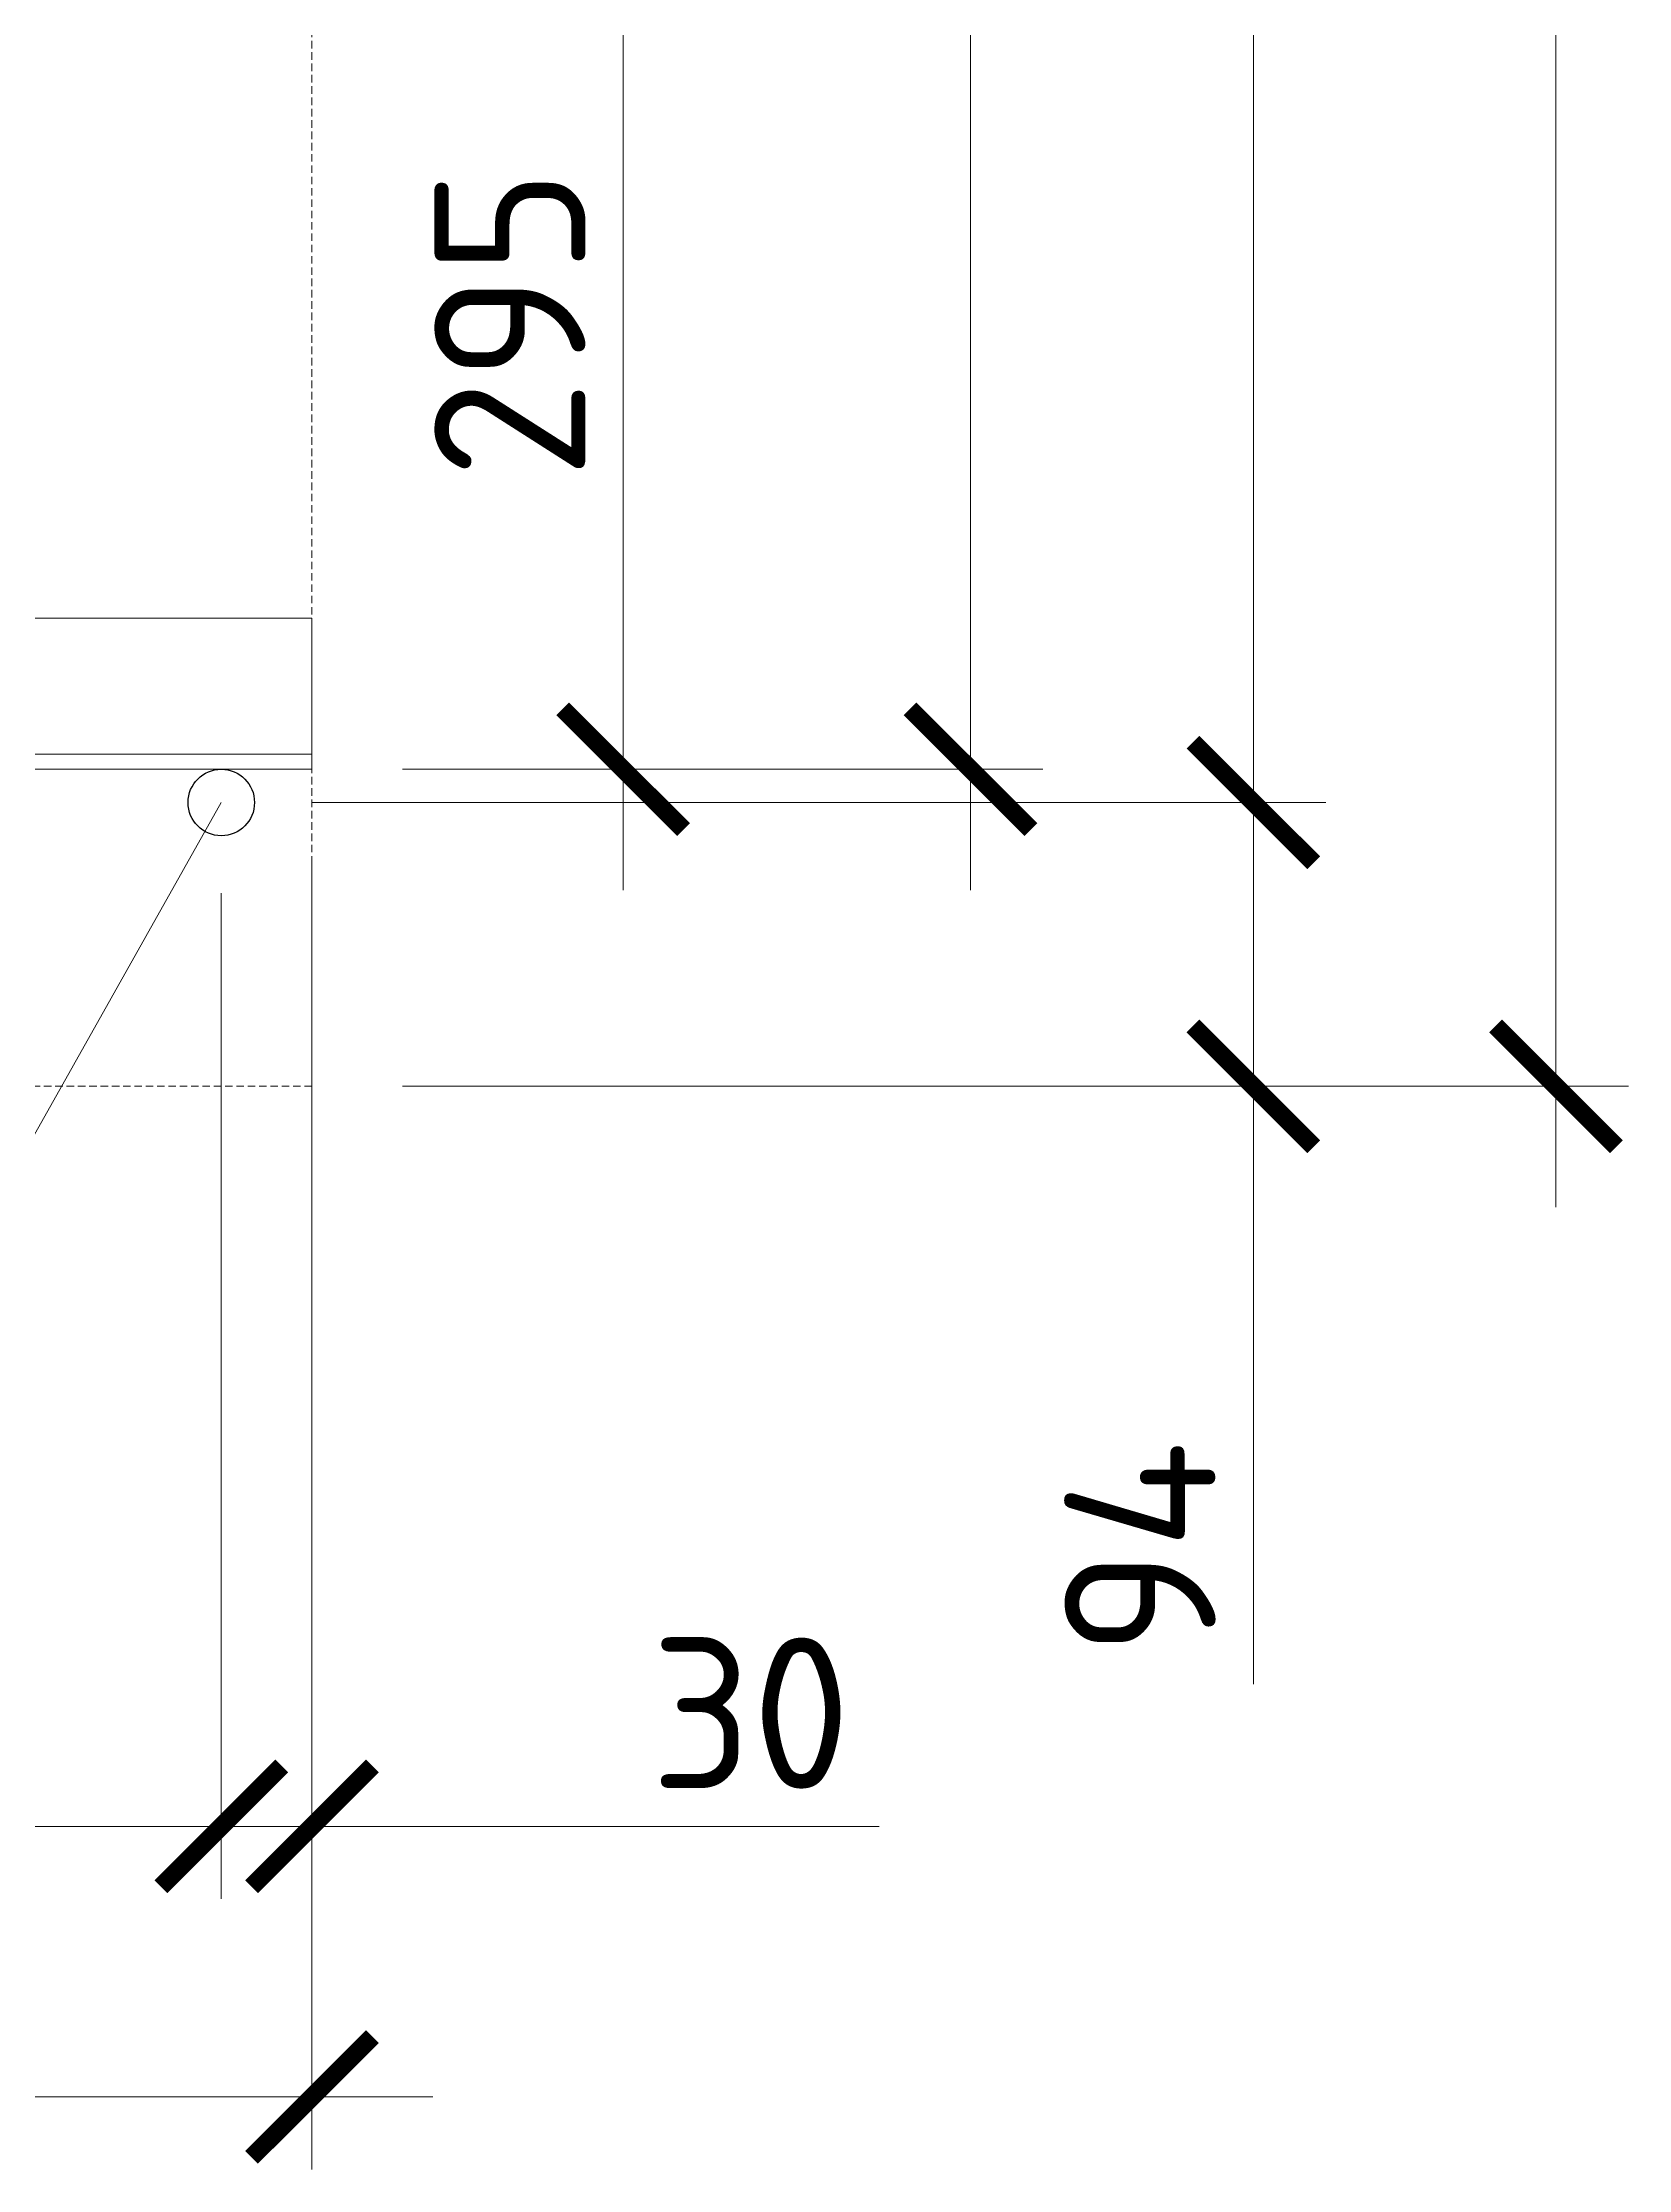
# Model space of a CAD drawing. Header units: millimetres. Extents: x -65574 to 111613, y -106550 to -50518.
# Drawn here: x 20622 to 21147, y -52253 to -51548 of the extents above; entities that cross this region are included whole.
import ezdxf
from ezdxf import colors
from ezdxf.entities.mleader import LeaderData, LeaderLine
from ezdxf.math import Vec2, Vec3

# ---------------------------------------------------------------- set-up
doc = ezdxf.new("R2010")
doc.units = ezdxf.units.MM
doc.linetypes.add('невидимая', pattern=[0.375, 0.25, -0.125])
doc.layers.get('Defpoints').update_dxf_attribs({"color": 6})
doc.styles.add('GOST-2.304_Type-B', font='GOST Common.ttf')
doc.dimstyles.new('УРСТ', dxfattribs={"dimtxt": 2.5, "dimasz": 2, "dimexe": 1.2, "dimexo": 1.5, "dimtad": 1, "dimdec": 0, "dimrnd": 1, "dimtxsty": 'GOST-2.304_Type-B', "dimblk": 'ARCHTICK', "dimcen": 2, "dimdle": 2, "dimazin": 3, "dimtfac": 1, "dimtdec": 0, "dimtmove": 1, "dimatfit": 0, "dimldrblk": 'NONE', "dimlwd": 15, "dimlwe": 15})

# ---------------------------------------------------------------- blocks, each defined once
blk = doc.blocks.new('*U234')
at = {"color": 7, "lineweight": 30}
blk.add_circle((0, 5), 11, dxfattribs=at)
blk = doc.blocks.new('*U235')
at = {"color": 0, "linetype": 'ByBlock', "lineweight": -2, "transparency": 16777216}
blk.add_blockref('*U234', (1820, 0), dxfattribs=at)
blk = doc.blocks.new('_ArchTick')
at = {"color": 0, "linetype": 'ByBlock', "const_width": 0.15}
blk.add_lwpolyline([(-0.5, -0.5), (0.5, 0.5)], dxfattribs=at)
blk = doc.blocks.new('*D366')
at = {"color": 0, "lineweight": 15, "ltscale": 100, "transparency": 16777216}
for p, q in [((18861.15, -51829.88), (18861.15, -52162.98)), ((20681.15, -51829.88), (20681.15, -52162.98)), ((18821.15, -52138.98), (20721.15, -52138.98))]:
    blk.add_line(p, q, dxfattribs=at)
at = {"layer": 'Defpoints', "color": 0, "lineweight": -2, "ltscale": 100, "transparency": 16777216}
for p in [(18861.15, -51799.88), (20681.15, -51799.88), (20681.15, -52138.98)]:
    blk.add_point(p, dxfattribs=at)
at = {"color": 0, "lineweight": 15, "ltscale": 100, "transparency": 16777216, "xscale": 40, "yscale": 40, "zscale": 40, "rotation": 180}
blk.add_blockref('_ArchTick', (18861.15, -52138.98), dxfattribs=at)
at = {"color": 0, "lineweight": 15, "ltscale": 100, "transparency": 16777216, "xscale": 40, "yscale": 40, "zscale": 40}
blk.add_blockref('_ArchTick', (20681.15, -52138.98), dxfattribs=at)
at = {"color": 0, "lineweight": 15, "ltscale": 100, "transparency": 16777216, "insert": (19771.15, -52101.48), "char_height": 50, "attachment_point": 5, "style": 'GOST-2.304_Type-B'}
blk.add_mtext('\\A1;13х140=1820', dxfattribs=at)
blk = doc.blocks.new('_None')
blk = doc.blocks.new('*D368')
at = {"color": 0, "lineweight": 15, "ltscale": 100, "transparency": 16777216}
for p, q in [((20711.15, -51818.88), (20711.15, -52162.98)), ((20681.15, -51829.88), (20681.15, -52162.98)), ((20681.15, -52138.98), (20641.15, -52138.98)), ((20681.15, -52138.98), (20711.15, -52138.98)), ((20681.15, -52138.98), (20711.15, -52138.98)), ((20711.15, -52138.98), (20751.15, -52138.98)), ((20898.92, -52138.98), (20711.15, -52138.98))]:
    blk.add_line(p, q, dxfattribs=at)
at = {"layer": 'Defpoints', "color": 0, "lineweight": -2, "ltscale": 100, "transparency": 16777216}
for p in [(20711.15, -51788.88), (20681.15, -51799.88), (20711.15, -52138.98)]:
    blk.add_point(p, dxfattribs=at)
at = {"color": 0, "lineweight": 15, "ltscale": 100, "transparency": 16777216, "xscale": 40, "yscale": 40, "zscale": 40}
blk.add_blockref('_ArchTick', (20681.15, -52138.98), dxfattribs=at)
at = {"color": 0, "lineweight": 15, "ltscale": 100, "transparency": 16777216, "xscale": 40, "yscale": 40, "zscale": 40, "rotation": 180}
blk.add_blockref('_ArchTick', (20711.15, -52138.98), dxfattribs=at)
at = {"color": 0, "lineweight": 15, "ltscale": 100, "transparency": 16777216, "insert": (20856.42, -52101.48), "char_height": 50, "attachment_point": 5, "style": 'GOST-2.304_Type-B'}
blk.add_mtext('\\A1;30', dxfattribs=at)
blk = doc.blocks.new('*D369')
at = {"color": 0, "lineweight": 15, "ltscale": 100, "transparency": 16777216}
for p, q in [((20929.2, -51158.88), (20929.2, -51828.88)), ((20741.15, -51198.88), (20953.2, -51198.88)), ((20741.15, -51788.88), (20953.2, -51788.88))]:
    blk.add_line(p, q, dxfattribs=at)
at = {"layer": 'Defpoints', "color": 0, "lineweight": -2, "ltscale": 100, "transparency": 16777216}
for p in [(20711.15, -51198.88), (20711.15, -51788.88), (20929.2, -51788.88)]:
    blk.add_point(p, dxfattribs=at)
at = {"color": 0, "lineweight": 15, "ltscale": 100, "transparency": 16777216, "xscale": 40, "yscale": 40, "zscale": 40}
for p, rotation in [((20929.2, -51198.88), 90), ((20929.2, -51788.88), 270)]:
    blk.add_blockref('_ArchTick', p, dxfattribs=dict(at, rotation=rotation))
at = {"color": 0, "lineweight": 15, "ltscale": 100, "transparency": 16777216, "insert": (20891.7, -51493.88), "char_height": 50, "attachment_point": 5, "rotation": 90, "style": 'GOST-2.304_Type-B'}
blk.add_mtext('\\A1;590', dxfattribs=at)
blk = doc.blocks.new('*D370')
at = {"color": 0, "lineweight": 15, "ltscale": 100, "transparency": 16777216}
for p, q in [((21022.85, -51147.88), (21022.85, -51839.88)), ((20715.26, -51187.88), (21046.85, -51187.88)), ((20711.15, -51799.88), (21046.85, -51799.88))]:
    blk.add_line(p, q, dxfattribs=at)
at = {"layer": 'Defpoints', "color": 0, "lineweight": -2, "ltscale": 100, "transparency": 16777216}
for p in [(20685.26, -51187.88), (20681.15, -51799.88), (21022.85, -51799.88)]:
    blk.add_point(p, dxfattribs=at)
at = {"color": 0, "lineweight": 15, "ltscale": 100, "transparency": 16777216, "xscale": 40, "yscale": 40, "zscale": 40}
for p, rotation in [((21022.85, -51187.88), 90), ((21022.85, -51799.88), 270)]:
    blk.add_blockref('_ArchTick', p, dxfattribs=dict(at, rotation=rotation))
at = {"color": 0, "lineweight": 15, "ltscale": 100, "transparency": 16777216, "insert": (20985.35, -51493.88), "char_height": 50, "attachment_point": 5, "rotation": 90, "style": 'GOST-2.304_Type-B'}
blk.add_mtext('\\A1;612', dxfattribs=at)
blk = doc.blocks.new('*U276')
at = {"linetype": 'ByBlock', "lineweight": 15, "ltscale": 100}
blk.add_lwpolyline([(55.19, -100.6), (-55.19, 95.6)], dxfattribs=at)
blk = doc.blocks.new('*U233')
at = {"color": 0, "linetype": 'ByBlock', "lineweight": -2, "transparency": 16777216}
blk.add_blockref('*U276', (1820, 0), dxfattribs=at)
blk = doc.blocks.new('*D373')
at = {"color": 0, "lineweight": 15, "ltscale": 100, "transparency": 16777216}
for p, q in [((21022.85, -51799.88), (21022.85, -51759.88)), ((20711.15, -51799.88), (21046.85, -51799.88)), ((21022.85, -51799.88), (21022.85, -51893.88)), ((21022.85, -51799.88), (21022.85, -51893.88)), ((20741.15, -51893.88), (21046.85, -51893.88)), ((21022.85, -51893.88), (21022.85, -51933.88)), ((21022.85, -52091.87), (21022.85, -51893.88))]:
    blk.add_line(p, q, dxfattribs=at)
at = {"layer": 'Defpoints', "color": 0, "lineweight": -2, "ltscale": 100, "transparency": 16777216}
for p in [(20681.15, -51799.88), (20711.15, -51893.88), (21022.85, -51893.88)]:
    blk.add_point(p, dxfattribs=at)
at = {"color": 0, "lineweight": 15, "ltscale": 100, "transparency": 16777216, "xscale": 40, "yscale": 40, "zscale": 40}
for p, rotation in [((21022.85, -51799.88), 270), ((21022.85, -51893.88), 90)]:
    blk.add_blockref('_ArchTick', p, dxfattribs=dict(at, rotation=rotation))
at = {"color": 0, "lineweight": 15, "ltscale": 100, "transparency": 16777216, "insert": (20985.35, -52046.87), "char_height": 50, "attachment_point": 5, "rotation": 90, "style": 'GOST-2.304_Type-B'}
blk.add_mtext('\\A1;94', dxfattribs=at)
blk = doc.blocks.new('*D375')
at = {"color": 0, "lineweight": 15, "ltscale": 100, "transparency": 16777216}
for p, q in [((21123.04, -51053.88), (21123.04, -51933.88)), ((20741.15, -51093.88), (21147.04, -51093.88)), ((20741.15, -51893.88), (21147.04, -51893.88))]:
    blk.add_line(p, q, dxfattribs=at)
at = {"layer": 'Defpoints', "color": 0, "lineweight": -2, "ltscale": 100, "transparency": 16777216}
for p in [(20711.15, -51093.88), (20711.15, -51893.88), (21123.04, -51893.88)]:
    blk.add_point(p, dxfattribs=at)
at = {"color": 0, "lineweight": 15, "ltscale": 100, "transparency": 16777216, "xscale": 40, "yscale": 40, "zscale": 40}
for p, rotation in [((21123.04, -51093.88), 90), ((21123.04, -51893.88), 270)]:
    blk.add_blockref('_ArchTick', p, dxfattribs=dict(at, rotation=rotation))
at = {"color": 0, "lineweight": 15, "ltscale": 100, "transparency": 16777216, "insert": (21085.54, -51493.88), "char_height": 50, "attachment_point": 5, "rotation": 90, "style": 'GOST-2.304_Type-B'}
blk.add_mtext('\\A1;800', dxfattribs=at)
blk = doc.blocks.new('*D377')
at = {"color": 0, "lineweight": 15, "ltscale": 100, "transparency": 16777216}
for p, q in [((20814.2, -51828.88), (20814.2, -51453.88)), ((20741.15, -51493.88), (20838.2, -51493.88)), ((20741.15, -51788.88), (20838.2, -51788.88))]:
    blk.add_line(p, q, dxfattribs=at)
at = {"layer": 'Defpoints', "color": 0, "lineweight": -2, "ltscale": 100, "transparency": 16777216}
for p in [(20711.15, -51493.88), (20814.2, -51493.88), (20711.15, -51788.88)]:
    blk.add_point(p, dxfattribs=at)
at = {"color": 0, "lineweight": 15, "ltscale": 100, "transparency": 16777216, "xscale": 40, "yscale": 40, "zscale": 40}
for p, rotation in [((20814.2, -51493.88), 90), ((20814.2, -51788.88), 270)]:
    blk.add_blockref('_ArchTick', p, dxfattribs=dict(at, rotation=rotation))
at = {"color": 0, "lineweight": 15, "ltscale": 100, "transparency": 16777216, "insert": (20776.7, -51641.38), "char_height": 50, "attachment_point": 5, "rotation": 90, "style": 'GOST-2.304_Type-B'}
blk.add_mtext('\\A1;295', dxfattribs=at)
blk = doc.blocks.new('_DotSmall')
at = {"color": 0, "linetype": 'ByBlock', "const_width": 0.5}
blk.add_lwpolyline([(-0.0625, 0, 1), (0.0625, 0, 1)], format="xyb", close=True, dxfattribs=at)
blk = doc.blocks.new('*D434')
at = {"color": 0, "lineweight": 15, "transparency": 16777216}
for p, q in [((18811.15, -51818.88), (18811.15, -52252.62)), ((20711.15, -51818.88), (20711.15, -52252.62)), ((18771.15, -52228.62), (20751.15, -52228.62))]:
    blk.add_line(p, q, dxfattribs=at)
at = {"layer": 'Defpoints', "color": 0, "lineweight": -2, "transparency": 16777216}
for p in [(18811.15, -51788.88), (20711.15, -51788.88), (20711.15, -52228.62)]:
    blk.add_point(p, dxfattribs=at)
at = {"color": 0, "lineweight": 15, "transparency": 16777216, "xscale": 40, "yscale": 40, "zscale": 40, "rotation": 180}
blk.add_blockref('_ArchTick', (18811.15, -52228.62), dxfattribs=at)
at = {"color": 0, "lineweight": 15, "transparency": 16777216, "xscale": 40, "yscale": 40, "zscale": 40}
blk.add_blockref('_ArchTick', (20711.15, -52228.62), dxfattribs=at)
at = {"color": 0, "lineweight": 15, "transparency": 16777216, "insert": (19761.15, -52191.12), "char_height": 50, "attachment_point": 5, "style": 'GOST-2.304_Type-B'}
blk.add_mtext('\\A1;1900', dxfattribs=at)

msp = doc.modelspace()

# ---------------------------------------------------------------- linework, layer by layer
at = {"lineweight": 15, "ltscale": 100}
msp.add_line((20711.15, -51783.88), (18811.15, -51783.88), dxfattribs=at)
at = {"linetype": 'невидимая', "lineweight": 15, "ltscale": 10}
msp.add_lwpolyline([(18811.15, -51893.88), (18811.15, -51093.88), (20711.15, -51093.88), (20711.15, -51893.88)], close=True, dxfattribs=at)
at = {"lineweight": 15, "ltscale": 100}
msp.add_lwpolyline([(18911.15, -51738.88), (18811.15, -51738.88), (18811.15, -51788.88), (20711.15, -51788.88), (20711.15, -51738.88), (20611.15, -51738.88)], dxfattribs=at)

# ---------------------------------------------------------------- block references
msp.add_blockref('*U235', (18861.15, -51804.88))
at = {"xscale": -1, "rotation": 180}
msp.add_blockref('*U233', (18805.95, -51900.48), dxfattribs=at)

# ---------------------------------------------------------------- dimensions: what is measured, and where the dimension line sits
at = {"lineweight": 15, "ltscale": 100}
for base, p1, p2, angle, picture, middle in [((21123.04, -51893.88), (20711.15, -51093.88), (20711.15, -51893.88), 90, '*D375', (21085.54, -51493.88)), ((21022.85, -51799.88), (20685.26, -51187.88), (20681.15, -51799.88), 90, '*D370', (20985.35, -51493.88)), ((20929.2, -51788.88), (20711.15, -51198.88), (20711.15, -51788.88), 90, '*D369', (20891.7, -51493.88)), ((20814.2, -51493.88), (20711.15, -51788.88), (20711.15, -51493.88), 270, '*D377', (20776.7, -51641.38))]:
    dim = msp.add_linear_dim(base=base, p1=p1, p2=p2, angle=angle, dimstyle='УРСТ', override={"dimscale": 0, "dimtxsty": 'GOST-2.304_Type-B'}, dxfattribs=at)
    dim.commit()
    dim.dimension.update_dxf_attribs({"geometry": picture, "text_midpoint": middle})
for base, p2, angle, picture, middle in [((21022.85, -51893.88), (20711.15, -51893.88), 90, '*D373', (21017.36, -52046.87)), ((20711.15, -52138.98), (20711.15, -51788.88), 0, '*D368', (20856.42, -52152.64))]:
    dim = msp.add_linear_dim(base=base, p1=(20681.15, -51799.88), p2=p2, angle=angle, dimstyle='УРСТ', override={"dimscale": 0, "dimtxsty": 'GOST-2.304_Type-B'}, dxfattribs=at)
    dim.commit()
    dim.dimension.update_dxf_attribs({"geometry": picture, "text_midpoint": middle, "dimtype": 160})
at = {"lineweight": 15}
dim = msp.add_linear_dim(base=(20711.15, -52228.62), p1=(18811.15, -51788.88), p2=(20711.15, -51788.88), angle=0, dimstyle='УРСТ', override={"dimscale": 0, "dimtxsty": 'GOST-2.304_Type-B'}, dxfattribs=at)
dim.commit()
dim.dimension.update_dxf_attribs({"geometry": '*D434', "text_midpoint": (19761.15, -52191.12)})
at = {"lineweight": 15, "ltscale": 100}
dim = msp.add_linear_dim(base=(20681.15, -52138.98), p1=(18861.15, -51799.88), p2=(20681.15, -51799.88), angle=0, text='13х140=<>', dimstyle='УРСТ', override={"dimscale": 0, "dimtxsty": 'GOST-2.304_Type-B'}, dxfattribs=at)
dim.commit()
dim.dimension.update_dxf_attribs({"geometry": '*D366', "text_midpoint": (19771.15, -52101.48)})

# ---------------------------------------------------------------- leaders
ml = msp.add_multileader_mtext('Standard', dxfattribs=at)
ml.set_content('Ф1', color=256, style='GOST-2.304_Type-B')
ml.set_leader_properties()
ml.set_arrow_properties(name='DOTSMALL')
ml.build(insert=Vec2(0, 0))
ml.multileader.update_dxf_attribs({"text_left_attachment_type": 6, "text_right_attachment_type": 6, "dogleg_length": 1, "arrow_head_size": 50, "scale": 20})
ctx = ml.context
ctx.base_point, ctx.scale, ctx.char_height, ctx.arrow_head_size, ctx.landing_gap_size, ctx.plane_origin = Vec3(18907.86, -52067.6), 20, 50, 50, 20, Vec3(19385.92, -51203.1)
ctx.left_attachment, ctx.right_attachment = 6, 6
notes = []
notes.append((ctx, [(0, (1, 1, 0), (19032.86, -52067.6), (-1, 0), 20, [(0, [(19116.15, -51868.88)], 0, [])])]))
ctx.mtext.insert, ctx.mtext.width, ctx.mtext.flow_direction = Vec3(18927.86, -52007.6), 110, 5
for ctx, leaders in notes:
    for number, flags, end, landing, length, lines in leaders:
        leader = LeaderData()
        leader.index, (leader.has_last_leader_line, leader.has_dogleg_vector, leader.attachment_direction) = number, flags
        leader.last_leader_point, leader.dogleg_vector, leader.dogleg_length = Vec3(end), Vec3(landing), length
        for number, points, colour, breaks in lines:
            line = LeaderLine()
            line.index, line.vertices, line.color, line.breaks = number, Vec3.list(points), colors.encode_raw_color(colour), breaks
            leader.lines.append(line)
        ctx.leaders.append(leader)

doc.saveas('drawing.dxf')
